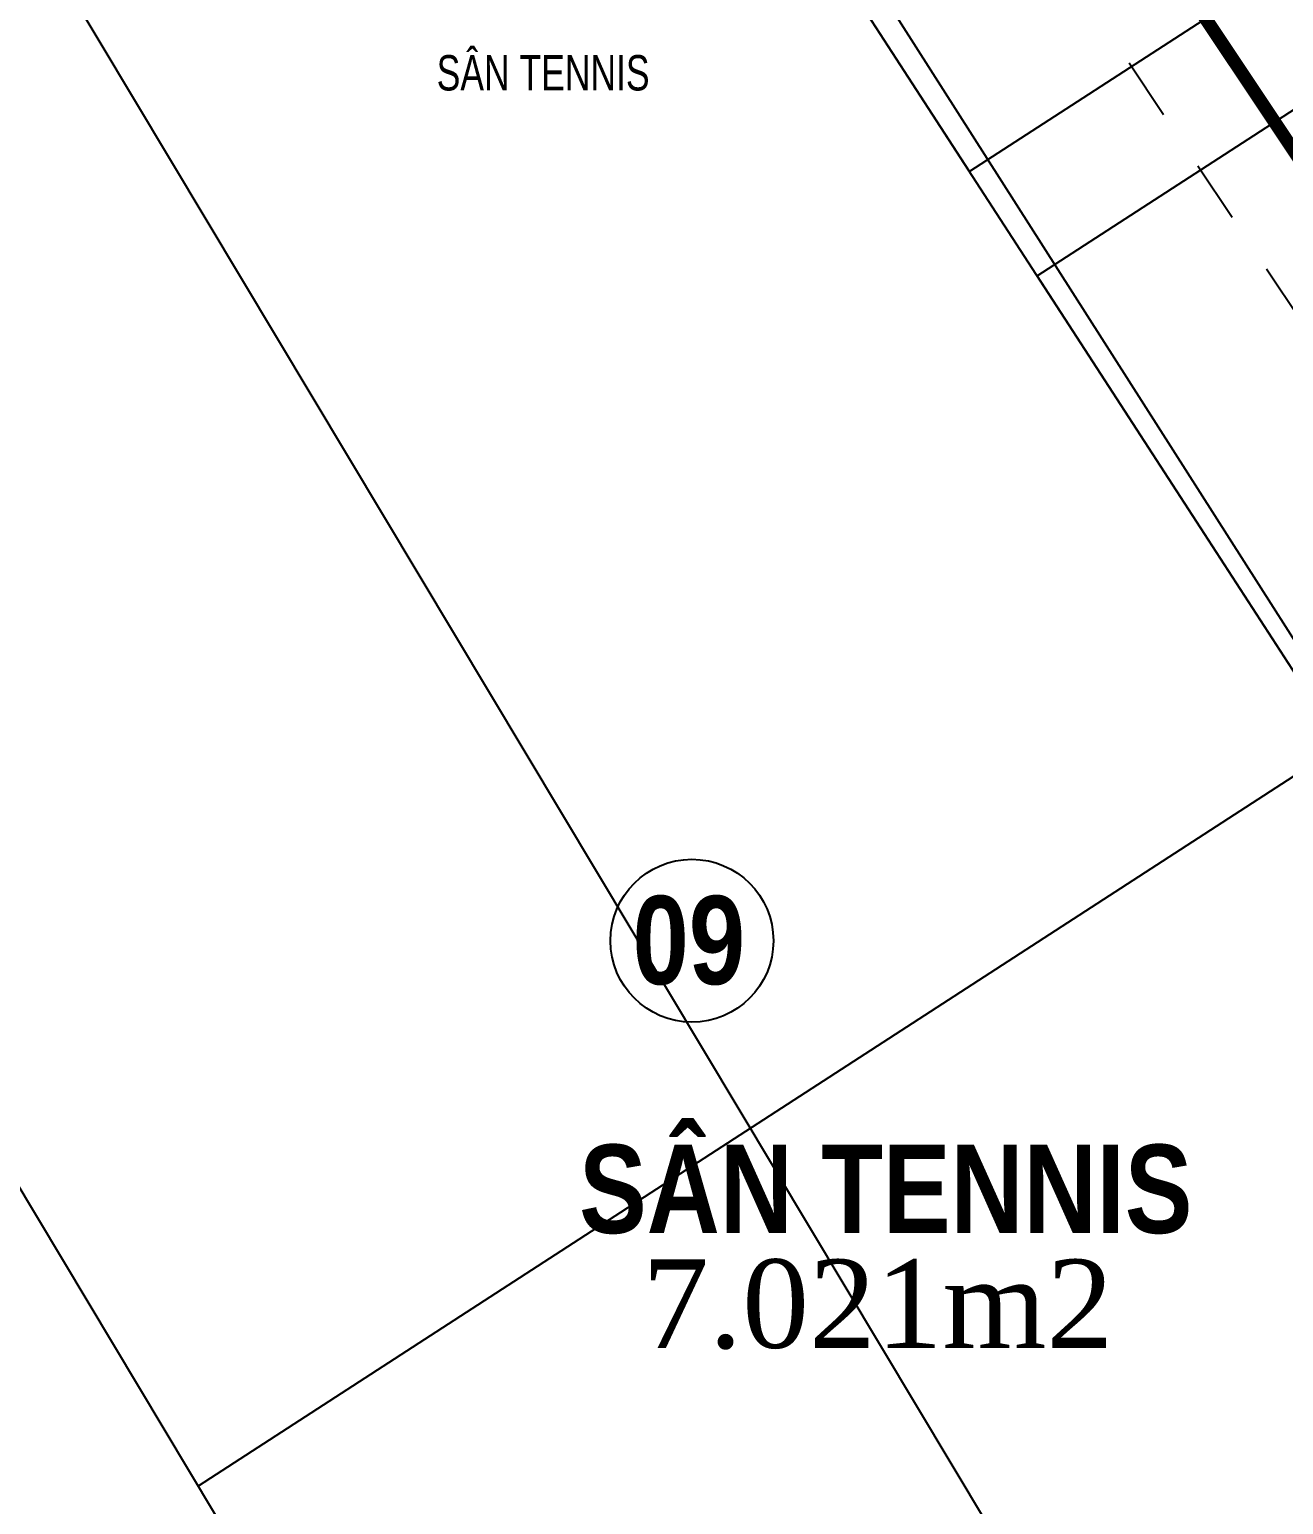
# Model space of a CAD drawing. Header units: millimetres. Extents: x 100 to 288, y -65 to 177.
# Drawn here: x 141.139 to 143.165, y 167.556 to 169.939 of the extents above; entities that cross this region are included whole.
import ezdxf

# ---------------------------------------------------------------- set-up
doc = ezdxf.new("R2010")
doc.units = ezdxf.units.MM
doc.header["$LTSCALE"] = 0.3
doc.header["$MEASUREMENT"] = 0
doc.linetypes.add('DASHDOTX2', pattern=[2, 1, -0.5, 0, -0.5])
doc.linetypes.add('DASHED2', pattern=[0.375, 0.25, -0.125])
for name, color, linetype in [('HATCH1', 8, 'CONTINUOUS'), ('LAYER 1', 1, 'CONTINUOUS'), ('THAY', 4, 'CONTINUOUS')]:
    doc.layers.add(name, color=color, linetype=linetype)
doc.styles.add('DIM', font='VAVON.TTF')
doc.linetypes.add('FENCELINE2', pattern='A,0.25,-0.1,[132,ltypeshp.shx,S=0.1,R=0,X=-0.1,Y=0],-0.1,1', length=1.45)

msp = doc.modelspace()

# ---------------------------------------------------------------- linework, layer by layer
at = {"layer": 'HATCH1', "ltscale": 5}
msp.add_lwpolyline([(139.04062, 171.53631), (141.00891, 172.57397), (141.35166, 172.48693), (145.62341, 166.08269), (142.68374, 164.44087), (142.68374, 164.44087), (142.68374, 164.44087)], dxfattribs=at)
at = {"layer": 'HATCH1', "linetype": 'FENCELINE2'}
for points in [[(139.47854, 170.81671), (139.47854, 170.81671), (139.47854, 170.81671), (139.47854, 170.81671), (141.30198, 171.90277), (142.17047, 170.46125), (145.15331, 165.86078), (144.06461, 165.22191), (143.15278, 164.67489), (139.47854, 170.81671)], [(144.06461, 165.22191), (140.39026, 171.35974)], [(141.41222, 167.58558), (143.25873, 168.78282)]]:
    msp.add_lwpolyline(points, dxfattribs=at)
at = {"layer": 'HATCH1', "ltscale": 5}
for points in [[(139.47854, 170.81671), (141.30198, 171.90277), (145.15331, 165.86078), (143.15278, 164.67489)], [(142.47226, 170.52974), (142.65725, 170.63978), (143.06189, 169.97166), (142.65779, 169.70965), (142.22096, 170.38337)], [(142.76709, 169.54108), (143.19373, 169.81771), (143.6265, 169.09587), (143.68687, 169.13403), (143.77187, 168.98794), (143.31367, 168.69808)]]:
    msp.add_lwpolyline(points, close=True, dxfattribs=at)
at = {"layer": 'HATCH1', "linetype": 'Continuous', "ltscale": 0.7}
msp.add_lwpolyline([(142.22242, 170.38112), (142.65725, 170.63978), (143.06189, 169.97166), (142.65779, 169.70965), (142.22242, 170.38112)], dxfattribs=at)
msp.add_lwpolyline([(142.76709, 169.54108), (143.19373, 169.81771), (143.6265, 169.09587), (143.68687, 169.13403), (143.77187, 168.98794), (143.70705, 168.9496), (143.70705, 168.9496), (143.31367, 168.69808)], close=True, dxfattribs=at)
at = {"layer": 'HATCH1'}
msp.add_circle((142.20936, 168.46675), 0.1316, dxfattribs=at)
at = {"layer": 'LAYER 1', "linetype": 'DASHED2', "lineweight": -2, "flags": 128}
msp.add_lwpolyline([(139.86823, 162.9695), (140.17178, 163.15094), (142.00246, 164.1742), (142.13289, 164.2591), (142.62517, 164.53913), (143.08104, 164.79843), (143.4873, 165.03926), (143.81669, 165.23452), (143.87589, 165.26961), (143.89492, 165.28095), (144.00642, 165.34322), (144.25432, 165.48168), (144.52317, 165.63183), (145.41878, 166.13203), (141.26328, 172.36198), (141.02697, 172.42199), (139.09033, 171.40102), (138.82131, 171.34115), (137.00305, 168.71491), (137.14334, 168.4826), (136.94625, 168.27621), (136.94476, 168.21451), (136.96678, 168.05057), (137.00098, 167.94507), (137.28473, 167.41384), (137.66013, 166.75907)], close=True, dxfattribs=at)
at = {"layer": 'THAY', "linetype": 'DASHDOTX2', "lineweight": -2, "ltscale": 0.3, "const_width": 0.02143, "flags": 128}
msp.add_lwpolyline([(139.81753, 162.77277), (140.24329, 163.02725), (142.07636, 164.05185), (142.20724, 164.13704), (142.69581, 164.41495), (143.15278, 164.67489), (143.56015, 164.91637), (143.88954, 165.11163), (143.94888, 165.14681), (143.96633, 165.1572), (144.07607, 165.2185), (144.32398, 165.35695), (144.59283, 165.50711), (145.62341, 166.08269), (141.35166, 172.48693), (141.00891, 172.57397), (139.04062, 171.53631), (138.73569, 171.46844), (136.83296, 168.72021), (136.96458, 168.50226), (136.80477, 168.3349), (136.80167, 168.20668), (136.82691, 168.01878), (136.869, 167.88895), (137.15973, 167.34464), (137.53645, 166.68759), (139.81753, 162.77277)], dxfattribs=at)

# ---------------------------------------------------------------- texts
at = {"layer": 'HATCH1', "style": 'DIM', "width": 0.75}
msp.add_text('SAÂN TENNIS', height=0.0571431, dxfattribs=at).set_placement((141.797, 169.84081))
at = {"layer": 'HATCH1', "linetype": 'DASHDOTX2', "char_height": 0.1428578, "width": 3.2960884, "attachment_point": 2}
for s, insert in [('{\\fVNI-Helve-Condense|b1|i0|c0|p2;09}', (142.20435, 168.53924)), ('{\\fVNI-Helve-Condense|b1|i0|c0|p2;SAÂN TENNIS}', (142.52251, 168.13712)), ('{\\fTimes New Roman|b0|i0|c0|p18;7.021m2}', (142.50938, 167.9516))]:
    msp.add_mtext(s, dxfattribs=dict(at, insert=insert))

doc.saveas('drawing.dxf')
